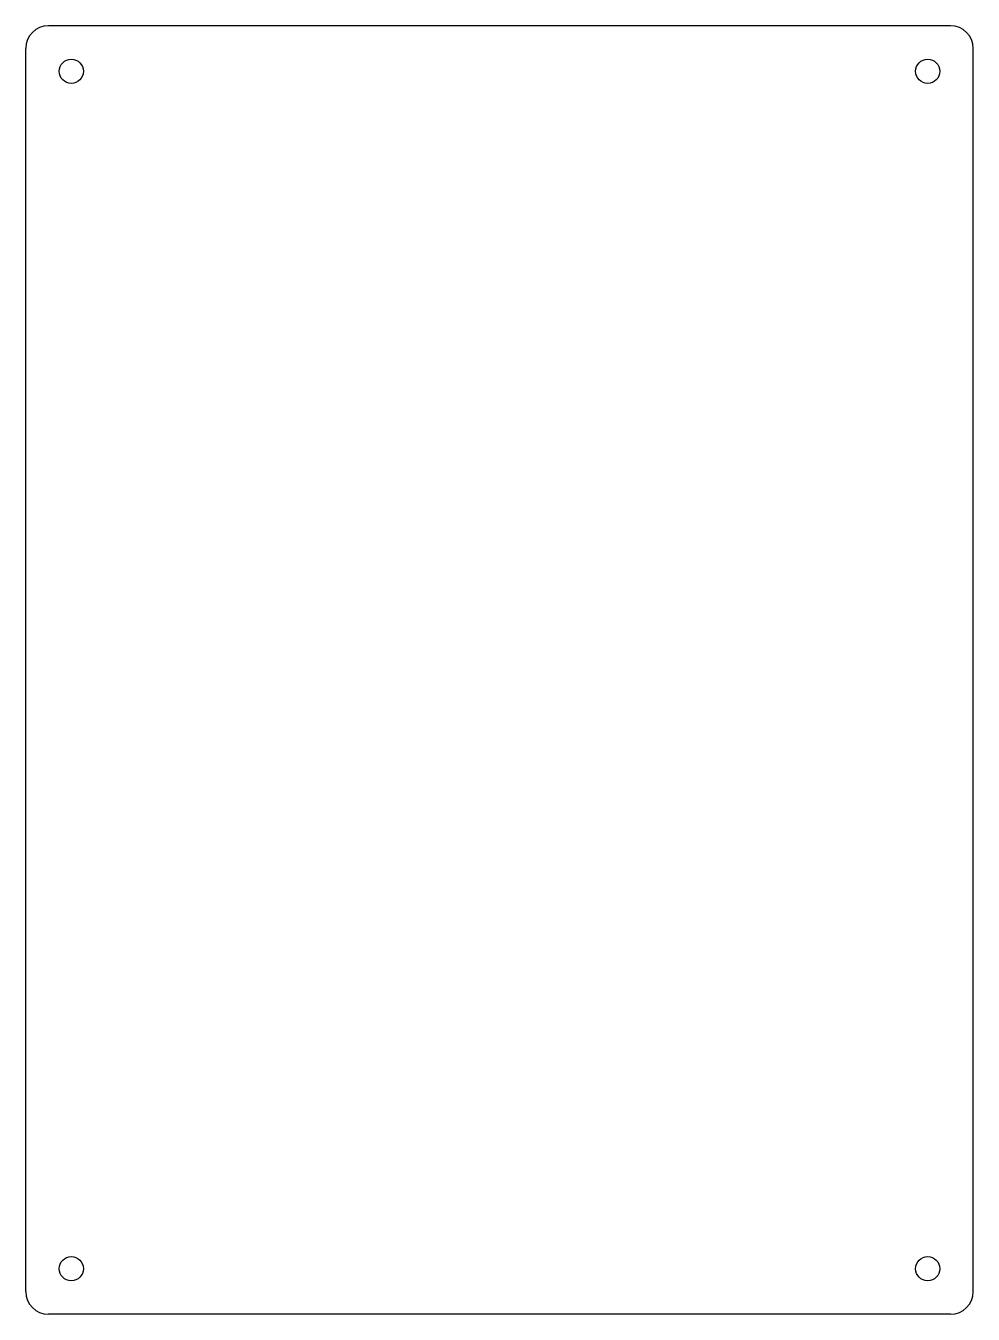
# Model space of a CAD drawing. Extents: x 0 to 125, y 0 to 170.
import ezdxf

# ---------------------------------------------------------------- set-up
doc = ezdxf.new("R2010")
doc.units = 0
doc.layers.add('20', color=53, linetype='CONTINUOUS')

msp = doc.modelspace()

# ---------------------------------------------------------------- linework, layer by layer
at = {"layer": '20'}
for p, q in [((122, 170), (3, 170)), ((0, 3), (0, 167)), ((125, 3), (125, 167)), ((122, 0), (3, 0))]:
    msp.add_line(p, q, dxfattribs=at)
for centre in [(6, 164), (119, 164), (6, 6), (119, 6)]:
    msp.add_circle(centre, 1.6, dxfattribs=at)
for centre, start, end in [((3, 167), 90, 180), ((122, 167), 0, 90), ((3, 3), 180, 270), ((122, 3), 270, 0)]:
    msp.add_arc(centre, 3, start, end, dxfattribs=at)

doc.saveas('drawing.dxf')
